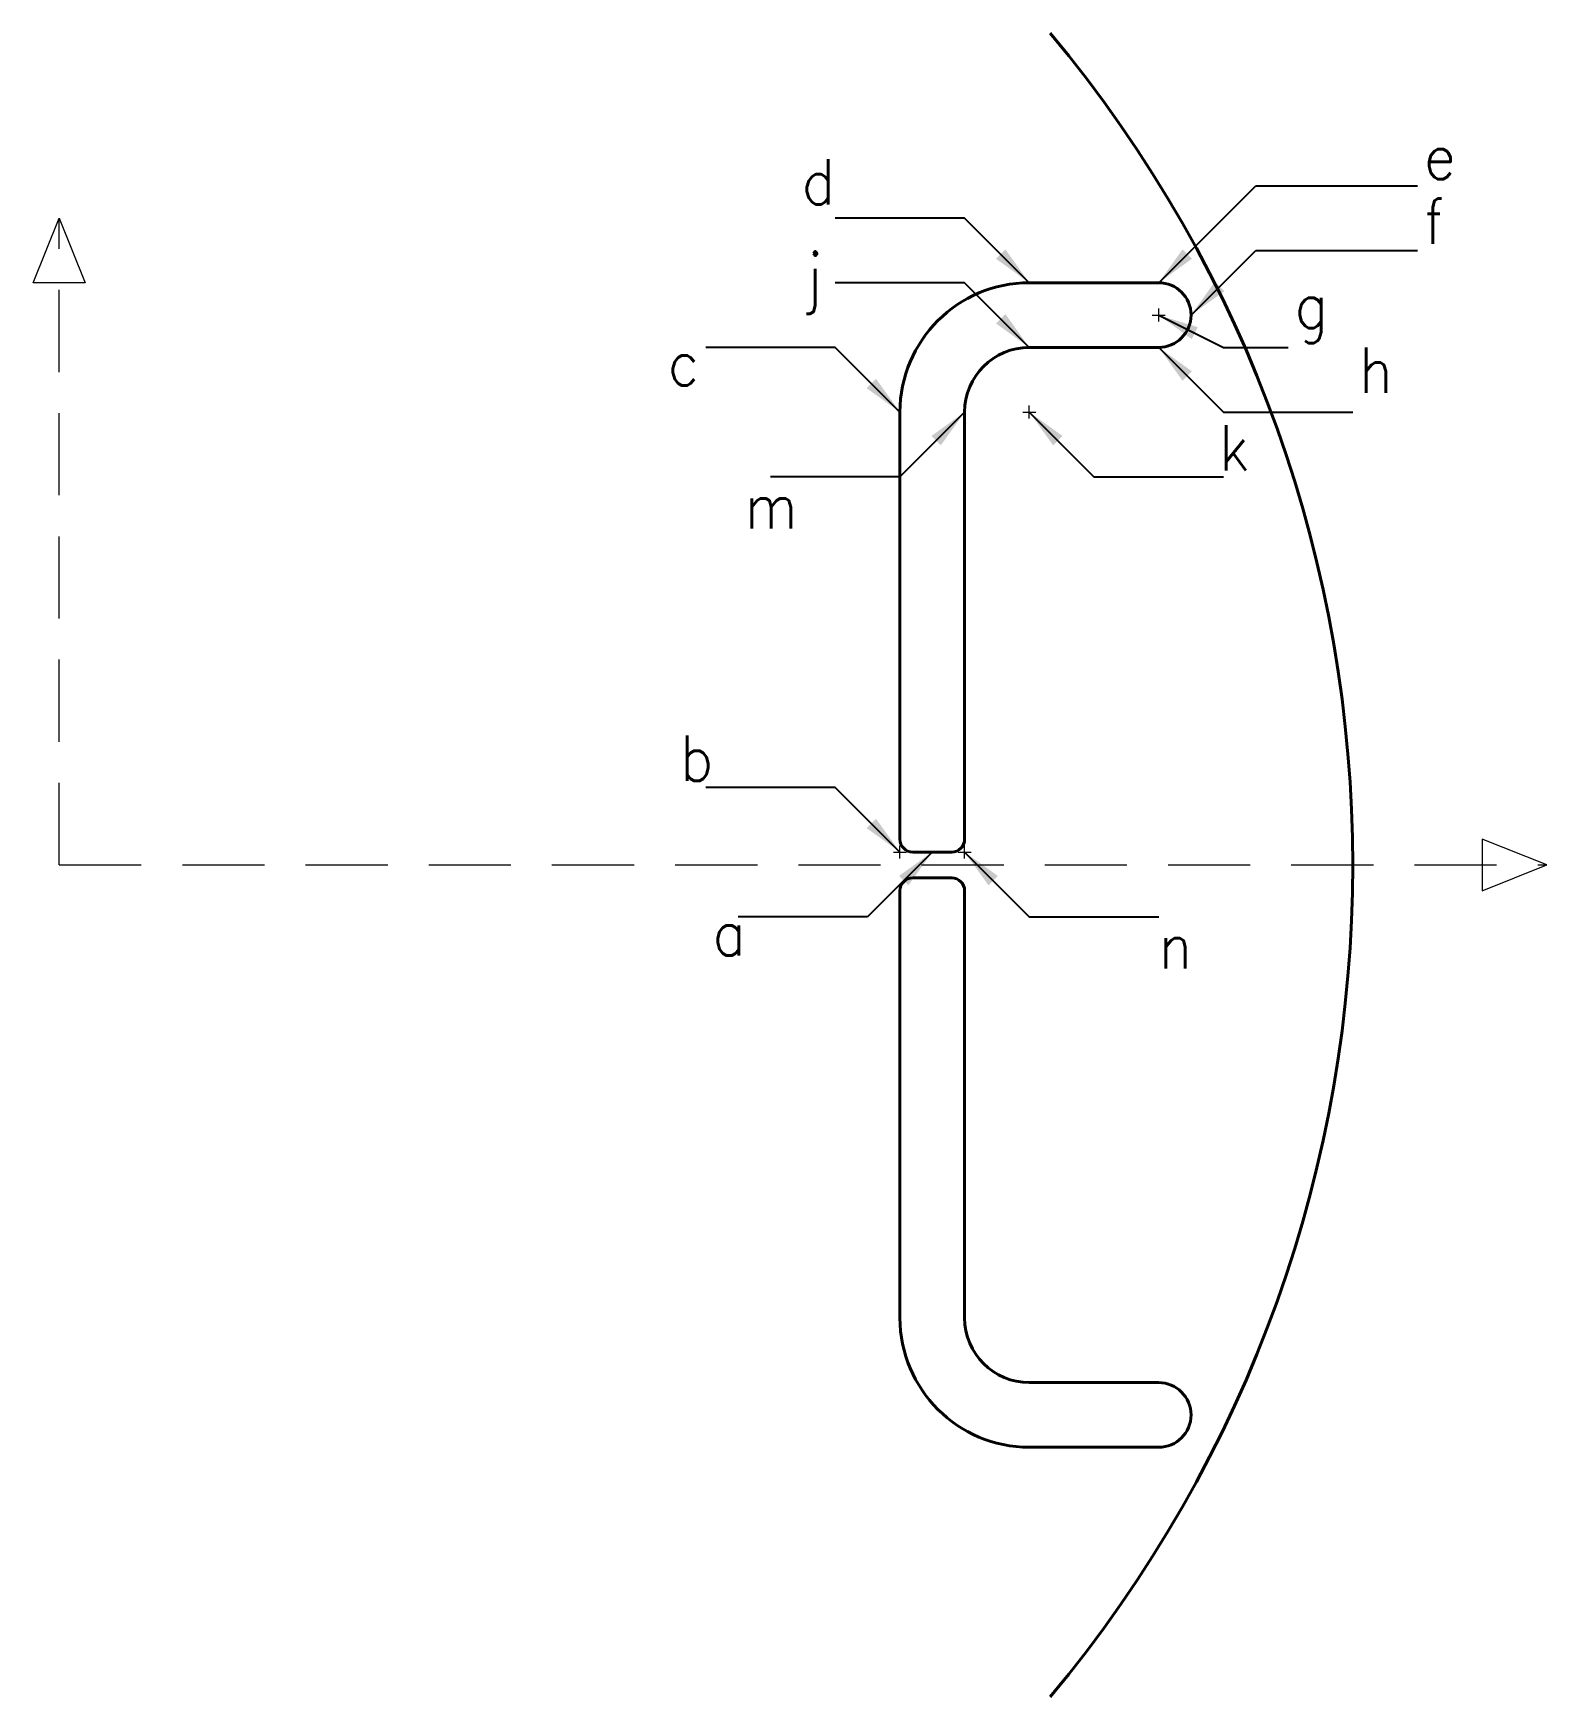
# Model space of a CAD drawing. Extents: x -4 to 230, y -129 to 129.
import ezdxf
from ezdxf.enums import TextEntityAlignment as Align

# ---------------------------------------------------------------- set-up
doc = ezdxf.new("R2010")
doc.units = 0
doc.header["$PDMODE"] = 2
doc.linetypes.add('DASHED', pattern=[19.05, 12.7, -6.35])
doc.layers.get('0').update_dxf_attribs({"linetype": 'CONTINUOUS', "lineweight": 40})
doc.layers.add('coordinates', color=6, linetype='DASHED', lineweight=9)
doc.layers.add('points_pos', color=1, linetype='CONTINUOUS', lineweight=9)
doc.styles.get("Standard").update_dxf_attribs({"font": 'standard'})
doc.dimstyles.get("Standard").update_dxf_attribs({"dimscale": 2.5, "dimtxt": 2.5, "dimasz": 2.5, "dimexe": 1.25, "dimexo": 0.625, "dimtad": 0, "dimtoh": 1, "dimtxsty": 'standard', "dimcen": 0.09, "dimadec": 0, "dimazin": 0, "dimtfac": 1, "dimtdec": 4, "dimtofl": 0, "dimtmove": 0, "dimatfit": 3, "dimfxl": 1, "dimtolj": 1, "dimtzin": 0, "dimarcsym": 0})

msp = doc.modelspace()

# ---------------------------------------------------------------- linework, layer by layer
for p, q in [((170, 90), (150, 90)), ((150, 80), (170, 80)), ((130, 70), (130, 40)), ((140, 40), (140, 70)), ((130, 40), (130, 4)), ((140, 4), (140, 40)), ((138, 2), (132, 2)), ((138, -2), (132, -2)), ((130, -4), (130, -40)), ((140, -4), (140, -40)), ((130, -40), (130, -70)), ((140, -40), (140, -70)), ((150, -80), (170, -80)), ((170, -90), (150, -90))]:
    msp.add_line(p, q)
for centre, radius, start, end in [((0, 0), 200, 320, 40), ((150, 70), 20, 90, 180), ((170, 85), 5, 270, 90), ((150, 70), 10, 90, 180), ((132, 4), 2, 180, 270), ((138, 4), 2, 270, 360), ((0, 0), 0, 0, 0), ((132, -4), 2, 90, 180), ((138, -4), 2, 0, 90), ((150, -70), 20, 180, 270), ((150, -70), 10, 180, 270), ((170, -85), 5, 270, 90)]:
    msp.add_arc(centre, radius, start, end)
at = {"layer": 'coordinates'}
for p, q in [((-4, 90), (0, 100)), ((0, 0), (0, 100)), ((0, 100), (4, 90)), ((4, 90), (-4, 90)), ((230, 0), (220, 4)), ((220, 4), (220, -4)), ((0, 0), (230, 0)), ((220, -4), (230, 0))]:
    msp.add_line(p, q, dxfattribs=at)
at = {"layer": 'points_pos'}
for p in [(170, 85), (150, 70), (130, 2), (140, 2)]:
    msp.add_point(p, dxfattribs=at)

# ---------------------------------------------------------------- texts
for s, p in [('e', (211, 106)), ('f', (211, 96)), ('g', (191, 83)), ('h', (201, 73)), ('m', (106, 52)), ('b', (96, 13)), ('a', (101, -14)), ('n', (170, -16))]:
    msp.add_text(s, height=7, dxfattribs=at).set_placement(p)
for s, p in [('d', (120, 100)), ('c', (99, 72))]:
    msp.add_text(s, height=7, dxfattribs=at).set_placement(p, align=Align.BOTTOM_RIGHT)
msp.add_text('j', height=7, dxfattribs=at).set_placement((118, 91), align=Align.MIDDLE_RIGHT)
msp.add_text('k', height=7, dxfattribs=at).set_placement((184, 68), align=Align.TOP_RIGHT)

# ---------------------------------------------------------------- leaders
for points in [[(170, 90), (185, 105), (210, 105)], [(150, 90), (140, 100), (120, 100)], [(175, 85), (185, 95), (210, 95)], [(150, 80), (140, 90), (120, 90)], [(170, 85), (180, 80), (190, 80)], [(130, 70), (120, 80), (100, 80)], [(170, 80), (180, 70), (200, 70)], [(140, 70), (130, 60), (110, 60)], [(150, 70), (160, 60), (180, 60)], [(130, 2), (120, 12), (100, 12)], [(135, 2), (125, -8), (105, -8)], [(140, 2), (150, -8), (170, -8)]]:
    msp.add_leader(points, dimstyle='Standard', dxfattribs=at)

doc.saveas('drawing.dxf')
